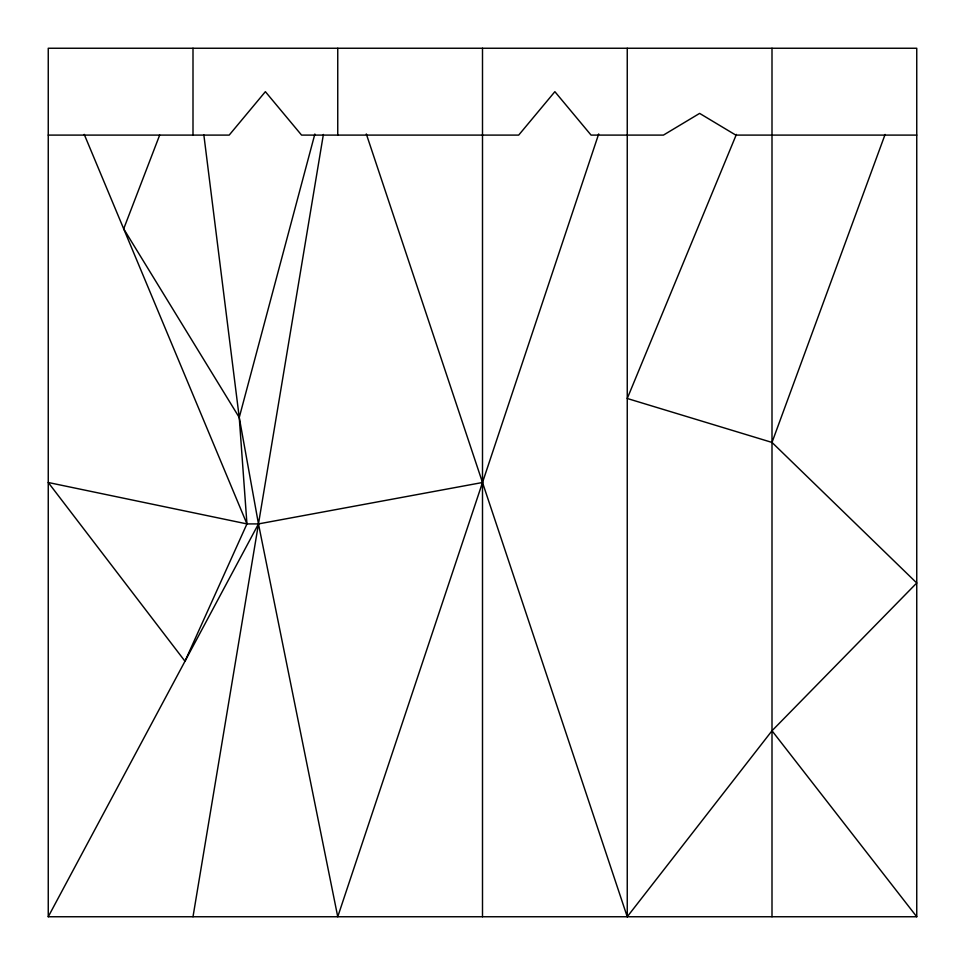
<?xml version="1.0" encoding="UTF-8"?>
<svg xmlns="http://www.w3.org/2000/svg" width="965" height="965" viewBox="0 0 965 965"><rect width="100%" height="100%" fill="white"/><g stroke="black" fill="none" stroke-linecap="round" stroke-linejoin="round"><path stroke-width="1.45" d="M193 916.75L323.384 134.461M482.5 482.5L258.475 523.911L246.944 523.911L48.25 482.5L184.991 661.23L246.944 523.911L239.248 417.495L314.867 134.014M598.686 133.954L337.75 916.75L258.475 523.911L239.248 417.495L203.856 134.955M366.314 133.954L627.25 916.75L772 730.77L916.75 582.993L772 442.428L885.098 134.437M159.683 135.052L123.689 228.85L239.248 417.495M736.392 134.412L627.25 398.485L772 442.428M48.25 916.75L48.25 48.25L916.75 48.25L916.75 916.75L48.25 916.75L258.475 523.911M48.25 135.1L229.188 135.1L265.375 91.675L301.562 135.1L518.688 135.1L554.875 91.675L591.062 135.1L663.438 135.1L699.625 113.388L735.812 135.1L916.75 135.1M772 730.77L916.75 916.75M84.232 134.376L246.944 523.911M772 48.25L772 916.75M627.25 48.25L627.25 916.75M482.5 48.25L482.5 916.75M337.75 48.25L337.75 135.1M193 48.25L193 135.1"/></g></svg>
